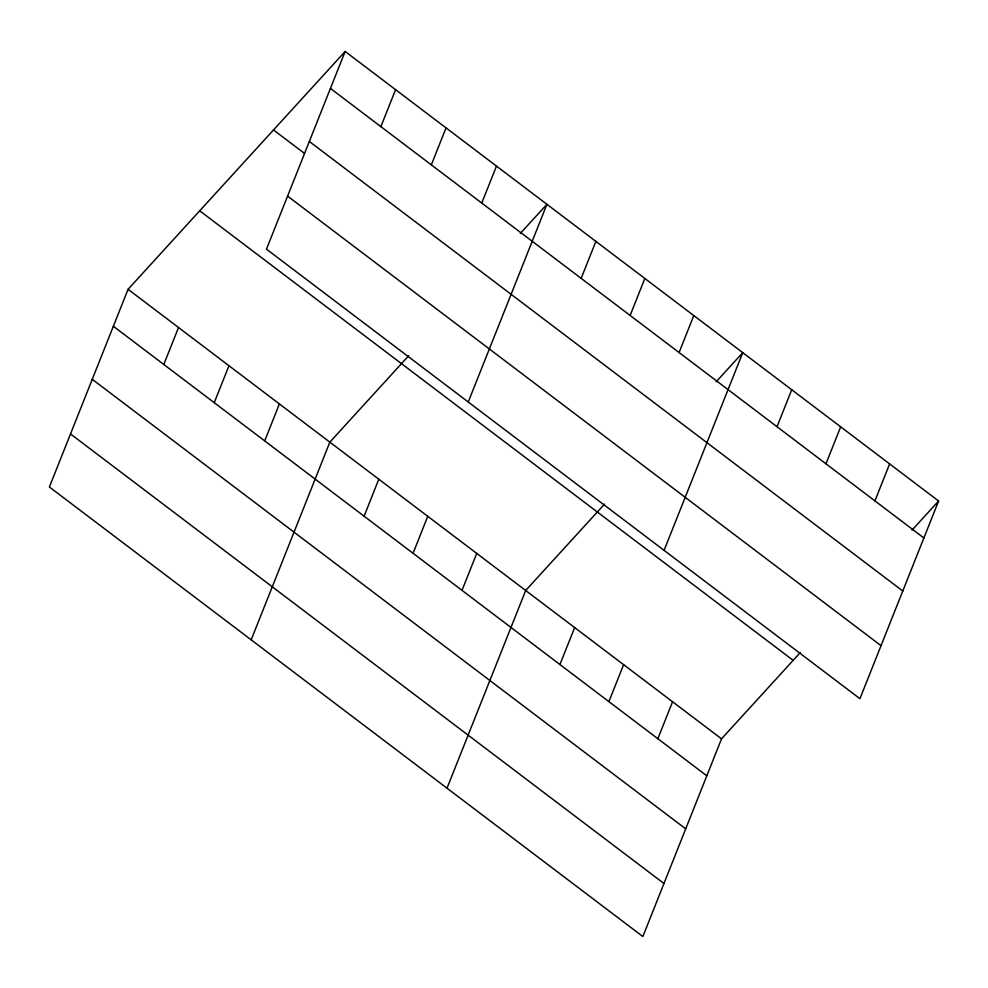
<?xml version="1.0" encoding="UTF-8"?>
<svg xmlns="http://www.w3.org/2000/svg" width="988" height="988" viewBox="0 0 988 988"><rect width="100%" height="100%" fill="white"/><g stroke="black" fill="none" stroke-linecap="round" stroke-linejoin="round"><path stroke-width="1.48" d="M345.145 51.462L266.476 249.161L859.931 698.701L938.6 501.002L345.145 51.462L128.07 289.299L49.4 486.998L642.855 936.538L721.524 738.839L800.342 652.488M163.81 364.473L178.519 327.51M214.248 402.684L228.957 365.721M380.874 126.637L395.595 89.673M264.698 440.895L279.406 403.931M431.324 164.848L446.033 127.884M251.174 639.841L329.844 442.142L408.661 355.791M481.761 203.059L496.482 166.095M364.103 516.193L378.812 479.229M468.25 402.005L546.92 204.306L520.318 233.452M413.058 553.28L427.767 516.316M581.166 278.357L595.875 241.393M462.014 590.367L476.722 553.404M630.134 315.456L644.843 278.48M447.008 788.189L525.69 590.491L604.495 504.139M679.089 352.543L693.798 315.567M559.937 664.541L574.646 627.578M664.084 550.353L742.766 352.654L716.152 381.8M608.892 701.628L623.613 664.665M777.013 426.717L791.721 389.741M657.86 738.715L672.569 701.752M825.968 463.804L840.677 426.828M874.923 500.891L889.645 463.915M911.998 530.161L938.6 501.002M330.437 88.426L923.891 537.978M309.33 141.469L902.785 591.022M273.515 129.947L304.267 153.239M287.582 196.118L881.037 645.67M199.712 210.815L793.166 660.355M128.07 289.299L721.524 738.839M113.361 326.262L706.815 775.802M92.255 379.306L685.709 828.846M70.506 433.954L663.961 883.494"/></g></svg>
